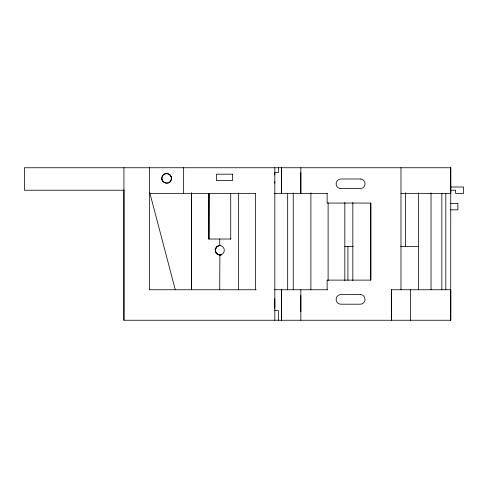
<?xml version="1.0" encoding="UTF-8"?>
<svg xmlns="http://www.w3.org/2000/svg" width="488" height="488" viewBox="0 0 488 488"><rect width="100%" height="100%" fill="white"/><g stroke="black" fill="none" stroke-linecap="round" stroke-linejoin="round"><path stroke-width="0.73" d="M391.352 289.75L391.352 320.25L391.352 289.75L450.79 289.75L450.79 320.25L123.928 320.25L123.928 167.75M208.754 193.437L208.76 239.022L230.885 239.022M208.956 193.437L208.76 239.022M209.053 239.022L209.053 193.437M274.823 308.373L274.823 298.741M274.823 183.159L274.823 181.749M274.823 174.942L274.823 173.527M287.664 289.75L287.664 193.114M300.828 311.582L300.828 295.527M300.828 172.563L300.828 193.437L300.828 167.75M344.821 280.624L344.821 202.538M327.137 289.75L327.137 280.118L370.801 280.118L370.801 203.063L327.137 203.063L327.137 193.437M405.369 246.409L405.369 192.711M418.631 192.711L418.631 289.75M450.741 190.411L450.723 320.25M450.741 187.392L450.747 167.75M170.8 180.755C174.283 175.18 164.535 170.318 162.236 176.467C159.631 181.689 168.116 185.934 170.794 180.755L170.471 181.176M220.497 245.446L218.74 245.592A4.813 4.813 0 0 0 218.624 254.895L221.674 254.913M220.369 255.078L220.07 255.078A4.813 4.813 0 0 1 218.947 245.598L220.289 245.446M274.823 172.563L278.355 172.563L278.355 167.75M123.928 190.222L24.4 190.222L24.4 167.75L450.76 167.75L450.76 193.431L400.959 193.431M149.334 193.437L255.663 193.437M274.531 193.437L327.204 193.437M450.534 203.386L457.878 203.386L457.878 209.809L450.534 209.809M218.941 245.592L219.045 245.592A4.813 4.813 0 0 0 220.167 255.071M344.821 246.409L353.16 246.409M400.691 246.409L418.795 246.409M149.23 289.75L256.194 289.75M274.531 289.75L327.356 289.75M274.823 310.618L278.355 310.618L278.355 320.25M219.862 255.053L219.728 289.75M162.785 181.176L161.973 179.59M170.031 174.942L171.282 177.126M149.767 192.736L175.296 289.75M450.631 289.75L450.631 320.25M445.812 193.431L445.812 289.75M441.853 193.431L441.853 289.75M431.038 192.912L431.038 289.75M410.609 289.75L410.615 320.25M400.977 167.75L400.977 289.75M370.801 203.063L370.801 280.118M352.824 202.532L352.824 280.649M347.913 246.409L347.913 280.338M328.107 202.825L328.107 280.6M310.893 192.912L310.893 289.75M300.828 289.75L300.828 320.25M293.245 192.912L293.245 289.75M274.823 167.75L274.823 320.25M255.559 193.437L255.559 289.75M238.4 192.912L238.4 289.75M230.72 193.437L230.72 239.022M219.728 239.022L219.728 245.464L220.765 245.604A4.813 4.795 90 0 1 220.765 254.913M183.641 167.75L183.641 193.437M149.609 167.75L149.609 289.75M123.928 189.862L123.928 320.25M191.406 192.912L191.406 289.75L191.406 192.912M281.564 289.75L281.564 320.25L281.564 289.75M281.564 167.75L281.564 193.437L281.564 167.75M450.76 187.014L450.76 190.222L455.572 190.222L455.572 193.437L463.594 193.437L463.6 187.02L450.76 187.014M232.459 174.173L216.41 174.173L216.41 180.59L232.459 180.59L232.459 174.173M360.205 178.986L340.941 178.986A4.813 4.813 0 0 0 336.128 183.805A4.813 4.813 0 0 0 340.941 188.618L360.205 188.618A4.813 4.813 0 0 0 365.024 183.805A4.813 4.813 0 0 0 360.205 178.986M360.205 294.563L340.941 294.563A4.813 4.813 0 0 0 336.128 299.382A4.813 4.813 0 0 0 340.941 304.195L360.205 304.195A4.813 4.813 0 0 0 365.024 299.382A4.813 4.813 0 0 0 360.205 294.563M164.218 182.518A4.813 4.813 0 0 0 171.441 178.346A4.813 4.813 0 0 0 164.218 174.173A4.813 4.813 0 0 0 164.218 182.518"/></g></svg>
